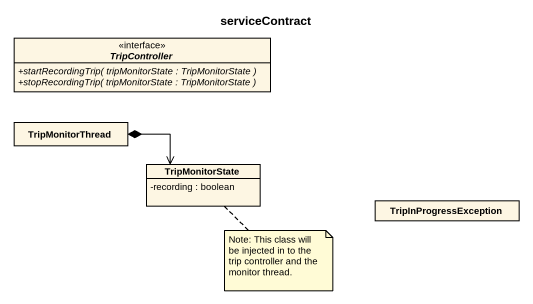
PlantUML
@startuml
title serviceContract
hide circle
hide empty members
skinparam classAttributeIconSize 0
interface TripController {
  {abstract} +startRecordingTrip( tripMonitorState : TripMonitorState )
  {abstract} +stopRecordingTrip( tripMonitorState : TripMonitorState )
}
class TripMonitorThread
class TripMonitorState {
  -recording : boolean
}
class TripInProgressException
TripMonitorThread *-right-> TripMonitorState
note bottom of TripMonitorState : Note: This class will be injected in to the trip controller and the monitor thread.
@enduml
